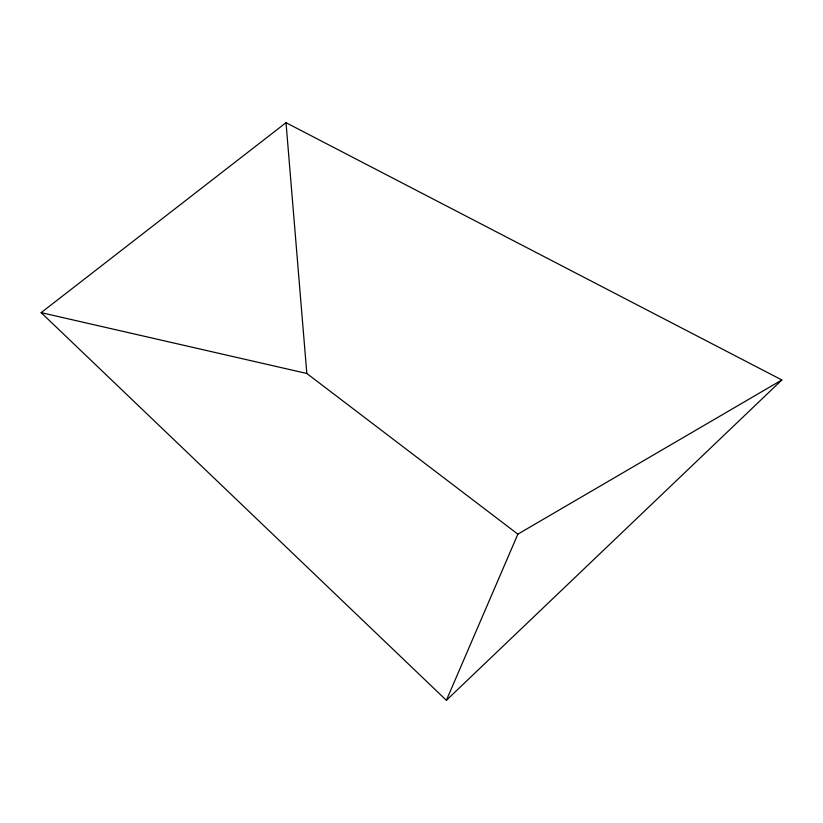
<?xml version="1.0" encoding="UTF-8"?>
<svg xmlns="http://www.w3.org/2000/svg" width="823" height="823" viewBox="0 0 823 823"><rect width="100%" height="100%" fill="white"/><g stroke="black" fill="none" stroke-linecap="round" stroke-linejoin="round"><path stroke-width="1.23" d="M446.375 700.311L517.862 534.158L781.85 379.969L286.013 122.689L41.15 312.637L446.375 700.311L781.85 379.969M41.15 312.637L306.825 373.477L517.862 534.158M286.013 122.689L306.825 373.477"/></g></svg>
